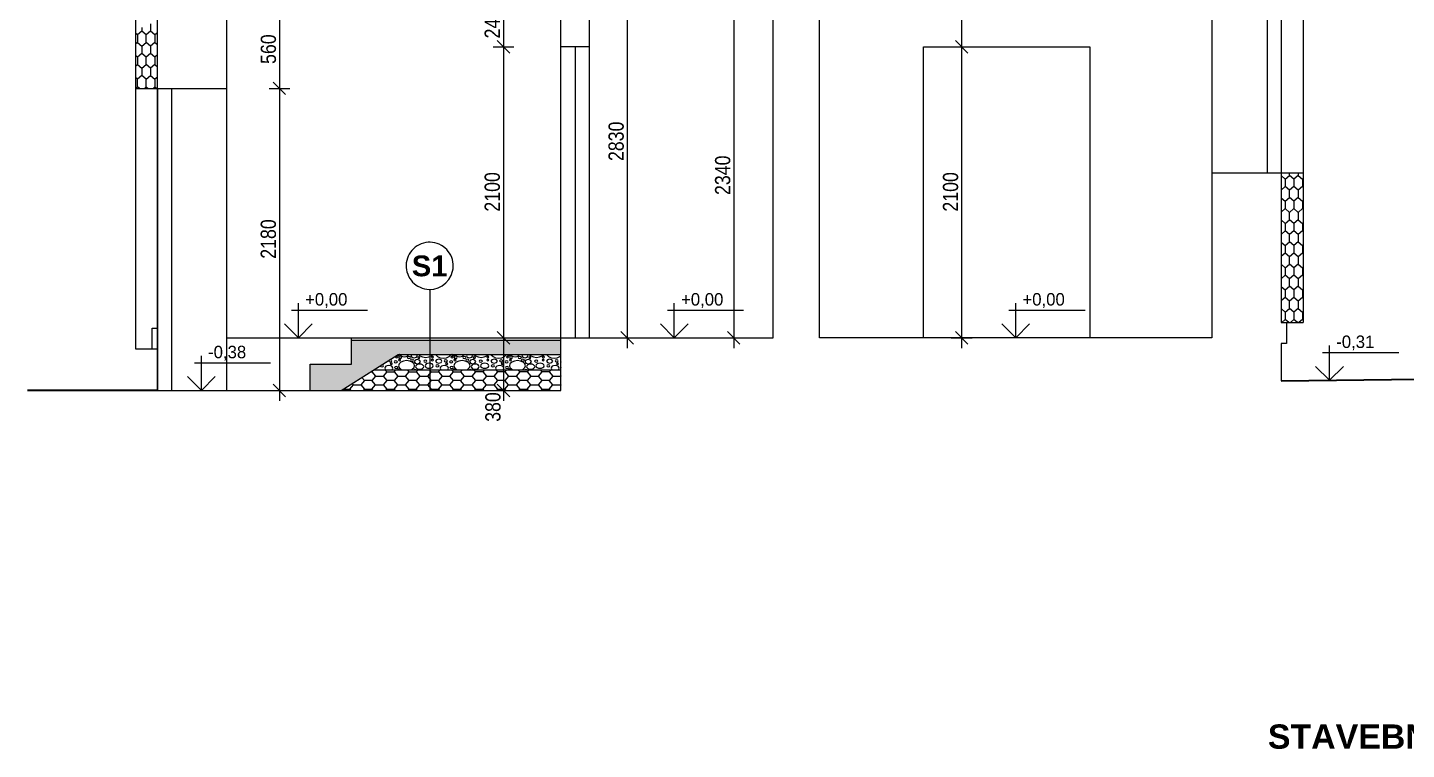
# Model space of a CAD drawing. Header units: millimetres. Extents: x 214.1 to 310.4, y 372.3 to 401.
# Drawn here: x 278.57 to 286.4, y 390.67 to 394.77 of the extents above; entities that cross this region are included whole.
import ezdxf

# ---------------------------------------------------------------- set-up
doc = ezdxf.new("R2010")
doc.units = ezdxf.units.MM
doc.layers.add('PDF2_Filling_černá', color=7, linetype='Continuous', true_color=0xa0a0a0)
for name, color, linetype in [('PDF2_Hlavni kresba_1', 7, 'Continuous'), ('PDF2_IAV_text', 7, 'Continuous'), ('PDF2_KOTY-VYS', 7, 'Continuous'), ('PDF2_KTZ_zatepleni', 7, 'Continuous'), ('PDF2_Kóty 1$100', 7, 'Continuous'), ('PDF2_Obecne06_TLUSTA', 7, 'Continuous'), ('PDF2_OKNA', 7, 'Continuous'), ('PDF2_Rozpiska', 7, 'Continuous'), ('PDF2_Šrafy', 7, 'Continuous')]:
    doc.layers.add(name, color=color, linetype=linetype)
doc.styles.add('PDF Arial', font='')
doc.styles.add('PDF Arial Bold', font='')
doc.styles.get('PDF Arial').set_extended_font_data('Arial')
doc.styles.get('PDF Arial Bold').set_extended_font_data('Arial', bold=True)

msp = doc.modelspace()

# ---------------------------------------------------------------- hatches: boundary and pattern name
at = {"layer": 'PDF2_Filling_černá', "transparency": 33554559}
msp.add_hatch(color=256, dxfattribs=at).paths.add_polyline_path([(280.3518, 392.7103), (280.675, 392.915), (281.6005, 392.915), (281.6005, 392.9937), (280.4114, 392.9937), (280.4114, 392.8599), (280.1752, 392.8599), (280.1752, 392.7103)])

# ---------------------------------------------------------------- linework, layer by layer
at = {"layer": 'PDF2_Hlavni kresba_1', "lineweight": 13}
for points in [[(285.6925, 396.1901), (285.6925, 393.0961), (285.8185, 393.0961)], [(279.309, 392.7103), (279.309, 396.0095), (279.4646, 396.0095), (279.4646, 396.0095), (279.4646, 394.8677)], [(279.309, 392.7103), (281.6005, 392.7103), (281.6005, 395.2772)], [(279.7027, 393.0095), (282.8073, 393.0095), (282.8073, 395.2772)], [(281.7637, 393.0095), (281.7637, 395.2772)], [(283.0707, 393.0095), (283.0707, 395.2212), (285.2988, 395.2212), (285.2988, 393.0095), (283.0707, 393.0095), (283.0707, 395.2212)], [(279.7027, 392.7103), (279.7027, 394.8677), (279.309, 394.8677)], [(281.7637, 394.663), (281.6005, 394.663)], [(283.6613, 393.0095), (283.6613, 394.663), (284.6062, 394.663), (284.6062, 393.0095)], [(279.1831, 394.4268), (279.7027, 394.4268)], [(285.2988, 393.9465), (285.8185, 393.9465)], [(279.2775, 392.9465), (279.2775, 393.0646), (279.309, 393.0646)], [(285.724, 393.0961), (285.724, 392.978), (285.6925, 392.978), (285.6925, 392.7654)], [(280.1752, 392.8599), (280.4114, 392.8599), (280.4114, 393.0095)], [(281.6005, 392.9937), (280.4114, 392.9937)], [(279.1831, 392.9465), (279.309, 392.9465)], [(280.3518, 392.7103), (280.675, 392.915), (281.6005, 392.915)], [(280.1752, 392.7103), (280.1752, 392.8599)], [(280.5383, 392.8284), (281.6005, 392.8284)]]:
    msp.add_lwpolyline(points, dxfattribs=at)
at = {"layer": 'PDF2_IAV_text', "lineweight": 13}
msp.add_lwpolyline([(280.9854, 393.389, 0.414217), (280.8847, 393.5492, 0.414218), (280.7245, 393.4485, 0.414215), (280.8252, 393.2882, 0.414213)], format="xyb", close=True, dxfattribs=at)
msp.add_lwpolyline([(280.855, 393.2849), (280.855, 392.7103)], dxfattribs=at)
at = {"layer": 'PDF2_KOTY-VYS', "lineweight": 13}
for points in [[(280.0693, 393.1669), (280.0693, 393.1669), (280.5024, 393.1669)], [(280.1087, 393.0095), (280.1087, 393.0095), (280.1087, 393.2063)], [(282.2055, 393.1669), (282.2055, 393.1669), (282.6386, 393.1669)], [(282.2449, 393.0095), (282.2449, 393.0095), (282.2449, 393.2063)], [(284.1454, 393.1669), (284.5785, 393.1669)], [(284.1848, 393.0095), (284.1848, 393.2063)], [(280.0299, 393.0882), (280.0299, 393.0882), (280.1087, 393.0095), (280.1874, 393.0882)], [(282.1661, 393.0882), (282.1661, 393.0882), (282.2449, 393.0095), (282.3236, 393.0882)], [(284.106, 393.0882), (284.1848, 393.0095), (284.2635, 393.0882)], [(279.5575, 392.7103), (279.5575, 392.9071)], [(285.9283, 392.926), (286.3613, 392.926)], [(285.9676, 392.7686), (285.9676, 392.9654)], [(279.5181, 392.8677), (279.9512, 392.8677)], [(285.8889, 392.8473), (285.9676, 392.7686), (286.0464, 392.8473)], [(279.4787, 392.789), (279.5575, 392.7103), (279.6362, 392.789)]]:
    msp.add_lwpolyline(points, dxfattribs=at)
at = {"layer": 'PDF2_KTZ_zatepleni', "lineweight": 13}
for points in [[(279.1831, 396.0494), (279.1831, 392.9465)], [(285.8185, 396.0837), (285.8185, 393.0961)]]:
    msp.add_lwpolyline(points, dxfattribs=at)
at = {"layer": 'PDF2_Kóty 1$100', "lineweight": 13}
for points in [[(280.001, 396.0095), (280.001, 395.6658), (280.001, 395.5292), (280.001, 395.4347), (280.001, 395.2772), (280.001, 394.8677), (280.001, 394.4268), (280.001, 392.7103)], [(283.8773, 395.5292), (283.8773, 395.2212), (283.8773, 394.663), (283.8773, 393.0095)], [(281.2745, 395.2772), (281.2745, 394.852), (281.2745, 394.663), (281.2745, 393.0095), (281.2745, 392.7103)], [(282.5824, 395.2772), (282.5824, 394.852), (282.5824, 393.0095)], [(281.9771, 395.2378), (281.9771, 393.0095)], [(281.2154, 394.663), (281.2745, 394.663), (281.3335, 394.663)], [(281.239, 394.6984), (281.3099, 394.6276)], [(283.8183, 394.663), (283.8773, 394.663), (283.9364, 394.663)], [(283.8419, 394.6984), (283.9128, 394.6276)], [(279.942, 394.4268), (280.001, 394.4268), (280.0601, 394.4268)], [(279.9656, 394.4622), (280.0365, 394.3914)], [(281.2154, 393.0095), (281.2745, 393.0095), (281.3335, 393.0095)], [(281.239, 393.0449), (281.3099, 392.974)], [(281.9181, 393.0095), (281.9771, 393.0095), (282.0362, 393.0095)], [(281.9417, 393.0449), (282.0126, 392.974)], [(281.9771, 393.0095), (281.9771, 392.9504)], [(282.5233, 393.0095), (282.5824, 393.0095), (282.6414, 393.0095)], [(282.5469, 393.0449), (282.6178, 392.974)], [(282.5824, 393.0095), (282.5824, 392.9504)], [(283.8183, 393.0095), (283.8773, 393.0095), (283.9364, 393.0095)], [(283.8419, 393.0449), (283.9128, 392.974)], [(283.8773, 393.0095), (283.8773, 392.9504)], [(279.9656, 392.7457), (280.0365, 392.6748)], [(281.239, 392.7457), (281.3099, 392.6748)], [(279.942, 392.7103), (280.001, 392.7103), (280.0601, 392.7103)], [(280.001, 392.7103), (280.001, 392.6512)], [(281.2154, 392.7103), (281.2745, 392.7103), (281.3335, 392.7103)], [(281.2745, 392.7103), (281.2745, 392.6512)]]:
    msp.add_lwpolyline(points, dxfattribs=at)
at = {"layer": 'PDF2_Obecne06_TLUSTA', "lineweight": 35}
for points in [[(285.6925, 392.7654), (287.7306, 392.789), (287.7306, 392.5764), (288.5855, 392.5764)], [(279.309, 392.7103), (278.5702, 392.7103)]]:
    msp.add_lwpolyline(points, dxfattribs=at)
at = {"layer": 'PDF2_OKNA', "lineweight": 13}
for points in [[(285.6138, 394.9268), (285.6138, 393.9465)], [(285.6925, 394.9268), (285.6925, 393.9465)], [(281.6821, 394.663), (281.6821, 393.0095)], [(279.309, 394.4268), (279.309, 392.7103)], [(279.3878, 394.4268), (279.3878, 392.7103)]]:
    msp.add_lwpolyline(points, dxfattribs=at)
at = {"layer": 'PDF2_Šrafy', "lineweight": 13}
for points in [[(279.2695, 394.7933), (279.2695, 394.7723), (279.2695, 394.7512)], [(279.1957, 394.7303), (279.1831, 394.741)], [(279.2449, 394.7303), (279.2203, 394.7512), (279.1957, 394.7303)], [(279.1957, 394.7303), (279.1957, 394.6882), (279.2203, 394.6673), (279.2449, 394.6882), (279.2449, 394.7303)], [(279.2203, 394.7723), (279.2203, 394.7512)], [(279.2941, 394.7303), (279.2695, 394.7512), (279.2449, 394.7303)], [(279.309, 394.743), (279.2941, 394.7303)], [(279.2941, 394.7303), (279.2941, 394.6882), (279.309, 394.6755)], [(279.1957, 394.6882), (279.1831, 394.6775)], [(279.2449, 394.6043), (279.2203, 394.6253), (279.1957, 394.6043)], [(279.2203, 394.6673), (279.2203, 394.6463)], [(279.2203, 394.6463), (279.2203, 394.6253)], [(279.2941, 394.6882), (279.2695, 394.6673), (279.2449, 394.6882)], [(279.2941, 394.6043), (279.2695, 394.6253), (279.2449, 394.6043)], [(279.2695, 394.6673), (279.2695, 394.6463), (279.2695, 394.6253)], [(279.1957, 394.6043), (279.1831, 394.6151)], [(279.1957, 394.5623), (279.1831, 394.5516)], [(279.1957, 394.6043), (279.1957, 394.5623), (279.2203, 394.5414), (279.2449, 394.5623), (279.2449, 394.6043)], [(279.2941, 394.5623), (279.2695, 394.5414), (279.2449, 394.5623)], [(279.309, 394.6171), (279.2941, 394.6043)], [(279.2941, 394.6043), (279.2941, 394.5623), (279.309, 394.5496)], [(279.2068, 394.4268), (279.1957, 394.4363), (279.1957, 394.4784), (279.1831, 394.4891)], [(279.2449, 394.4784), (279.2203, 394.4993), (279.1957, 394.4784)], [(279.2203, 394.5414), (279.2203, 394.5203)], [(279.2203, 394.5203), (279.2203, 394.4993)], [(279.2449, 394.4784), (279.2695, 394.4993)], [(279.2449, 394.4363), (279.2449, 394.4784)], [(279.2695, 394.5414), (279.2695, 394.5203), (279.2695, 394.4993), (279.2941, 394.4784)], [(279.309, 394.4911), (279.2941, 394.4784)], [(279.2941, 394.4784), (279.2941, 394.4363), (279.3052, 394.4268)], [(279.1957, 394.4363), (279.1845, 394.4268)], [(279.2337, 394.4268), (279.2449, 394.4363), (279.256, 394.4268)], [(279.2941, 394.4363), (279.2829, 394.4268)], [(285.6925, 393.9316), (285.7163, 393.9114), (285.7409, 393.9323), (285.7409, 393.9465)], [(285.7901, 393.9323), (285.7655, 393.9114), (285.7409, 393.9323)], [(285.7901, 393.9465), (285.7901, 393.9323), (285.8147, 393.9114), (285.8185, 393.9146)], [(285.8185, 393.8661), (285.8147, 393.8694), (285.7901, 393.8484), (285.7655, 393.8694), (285.7409, 393.8484), (285.7163, 393.8694), (285.6925, 393.8491)], [(285.6925, 393.8057), (285.7163, 393.7854), (285.7409, 393.8064), (285.7409, 393.8484)], [(285.7163, 393.9114), (285.7163, 393.8904)], [(285.7163, 393.8904), (285.7163, 393.8694)], [(285.7655, 393.9114), (285.7655, 393.8904), (285.7655, 393.8694)], [(285.7901, 393.8484), (285.7901, 393.8064), (285.8147, 393.7854), (285.8185, 393.7887)], [(285.8147, 393.9114), (285.8147, 393.8904)], [(285.8147, 393.8904), (285.8147, 393.8694)], [(285.7163, 393.7854), (285.7163, 393.7644)], [(285.7163, 393.7644), (285.7163, 393.7434)], [(285.7901, 393.8064), (285.7655, 393.7854), (285.7409, 393.8064)], [(285.7655, 393.7854), (285.7655, 393.7644), (285.7655, 393.7434)], [(285.8147, 393.7854), (285.8147, 393.7644)], [(285.8147, 393.7644), (285.8147, 393.7434)], [(285.8185, 393.7402), (285.8147, 393.7434), (285.7901, 393.7225), (285.7655, 393.7434), (285.7409, 393.7225), (285.7163, 393.7434), (285.6925, 393.7232)], [(285.6925, 393.6797), (285.7163, 393.6595), (285.7409, 393.6804), (285.7409, 393.7225)], [(285.7901, 393.7225), (285.7901, 393.6804), (285.8147, 393.6595), (285.8185, 393.6627)], [(285.8185, 393.6142), (285.8147, 393.6174), (285.7901, 393.5965), (285.7655, 393.6174), (285.7409, 393.5965), (285.7163, 393.6174), (285.6925, 393.5972)], [(285.7163, 393.6595), (285.7163, 393.6384)], [(285.7163, 393.6384), (285.7163, 393.6174)], [(285.7901, 393.6804), (285.7655, 393.6595), (285.7409, 393.6804)], [(285.7655, 393.6595), (285.7655, 393.6384), (285.7655, 393.6174)], [(285.8147, 393.6595), (285.8147, 393.6384)], [(285.8147, 393.6384), (285.8147, 393.6174)], [(285.6925, 393.5537), (285.7163, 393.5335), (285.7409, 393.5544), (285.7409, 393.5965)], [(285.7163, 393.5335), (285.7163, 393.5124)], [(285.7901, 393.5544), (285.7655, 393.5335), (285.7409, 393.5544)], [(285.7655, 393.5335), (285.7655, 393.5124), (285.7655, 393.4914)], [(285.7901, 393.5965), (285.7901, 393.5544), (285.8147, 393.5335), (285.8185, 393.5367)], [(285.8147, 393.5335), (285.8147, 393.5124)], [(285.8185, 393.4882), (285.8147, 393.4914), (285.7901, 393.4705), (285.7655, 393.4914), (285.7409, 393.4705), (285.7163, 393.4914), (285.6925, 393.4712)], [(285.6925, 393.4277), (285.7163, 393.4075), (285.7409, 393.4284), (285.7409, 393.4705)], [(285.7163, 393.5124), (285.7163, 393.4914)], [(285.7901, 393.4705), (285.7901, 393.4284), (285.8147, 393.4075), (285.8185, 393.4107)], [(285.8147, 393.5124), (285.8147, 393.4914)], [(285.7163, 393.4075), (285.7163, 393.3865)], [(285.7163, 393.3865), (285.7163, 393.3654)], [(285.7901, 393.4284), (285.7655, 393.4075), (285.7409, 393.4284)], [(285.7655, 393.4075), (285.7655, 393.3865), (285.7655, 393.3654)], [(285.8147, 393.4075), (285.8147, 393.3865)], [(285.8147, 393.3865), (285.8147, 393.3654)], [(285.8185, 393.3622), (285.8147, 393.3654), (285.7901, 393.3445), (285.7655, 393.3654), (285.7409, 393.3445), (285.7163, 393.3654), (285.6925, 393.3452)], [(285.6925, 393.3017), (285.7163, 393.2815), (285.7409, 393.3024), (285.7409, 393.3445)], [(285.7901, 393.3024), (285.7655, 393.2815), (285.7409, 393.3024)], [(285.7901, 393.3445), (285.7901, 393.3024), (285.8147, 393.2815), (285.8185, 393.2847)], [(285.7409, 393.2185), (285.7163, 393.2394), (285.6925, 393.2192)], [(285.6925, 393.1757), (285.7163, 393.1555), (285.7409, 393.1764), (285.7409, 393.2185)], [(285.7163, 393.2815), (285.7163, 393.2605)], [(285.7163, 393.2605), (285.7163, 393.2394)], [(285.8185, 393.2362), (285.8147, 393.2394), (285.7901, 393.2185), (285.7655, 393.2394), (285.7409, 393.2185)], [(285.7655, 393.2815), (285.7655, 393.2605), (285.7655, 393.2394)], [(285.7901, 393.2185), (285.7901, 393.1764), (285.8147, 393.1555), (285.8185, 393.1587)], [(285.8147, 393.2815), (285.8147, 393.2605)], [(285.8147, 393.2605), (285.8147, 393.2394)], [(285.7163, 393.1555), (285.7163, 393.1345)], [(285.7163, 393.1345), (285.7163, 393.1134)], [(285.7901, 393.1764), (285.7655, 393.1555), (285.7409, 393.1764)], [(285.7655, 393.1555), (285.7655, 393.1345), (285.7655, 393.1134)], [(285.8147, 393.1555), (285.8147, 393.1345)], [(285.8147, 393.1345), (285.8147, 393.1134)], [(285.7368, 393.0961), (285.7163, 393.1134), (285.6959, 393.0961)], [(285.786, 393.0961), (285.7655, 393.1134), (285.7451, 393.0961)], [(285.8185, 393.1102), (285.8147, 393.1134), (285.7943, 393.0961)], [(280.6685, 392.9109), (280.669, 392.9102), (280.6755, 392.9085), (280.6819, 392.9102), (280.6846, 392.9142), (280.6841, 392.915)], [(280.6876, 392.915), (280.6889, 392.9108), (280.6939, 392.9061), (280.7015, 392.9029), (280.7104, 392.9018), (280.7193, 392.9029), (280.7269, 392.9061), (280.7319, 392.9108), (280.7333, 392.915)], [(280.7532, 392.915), (280.7485, 392.9079), (280.7539, 392.8998), (280.7668, 392.8965), (280.7797, 392.8998), (280.7851, 392.9079), (280.7804, 392.915)], [(280.7911, 392.915), (280.7998, 392.9069), (280.8147, 392.9006), (280.8323, 392.8985), (280.8499, 392.9006), (280.8648, 392.9069), (280.8735, 392.915)], [(280.8891, 392.915), (280.89, 392.9123), (280.8999, 392.9029), (280.9149, 392.8967), (280.9325, 392.8945), (280.9501, 392.8967), (280.965, 392.9029), (280.9749, 392.9123), (280.9758, 392.915)], [(280.9818, 392.915), (280.9813, 392.9142), (280.984, 392.9102), (280.9904, 392.9085), (280.9969, 392.9102), (280.9996, 392.9142), (280.999, 392.915)], [(281.0025, 392.915), (281.0038, 392.9108), (281.0089, 392.9061), (281.0165, 392.9029), (281.0254, 392.9018), (281.0343, 392.9029), (281.0419, 392.9061), (281.0469, 392.9108), (281.0482, 392.915)], [(281.0682, 392.915), (281.0635, 392.9079), (281.0688, 392.8998), (281.0818, 392.8965), (281.0947, 392.8998), (281.1, 392.9079), (281.0953, 392.915)], [(281.1061, 392.915), (281.1148, 392.9069), (281.1297, 392.9006), (281.1473, 392.8985), (281.1649, 392.9006), (281.1798, 392.9069), (281.1884, 392.915)], [(281.2041, 392.915), (281.2049, 392.9123), (281.2149, 392.9029), (281.2298, 392.8967), (281.2474, 392.8945), (281.265, 392.8967), (281.2799, 392.9029), (281.2899, 392.9123), (281.2908, 392.915)], [(281.2968, 392.915), (281.2962, 392.9142), (281.2989, 392.9102), (281.3054, 392.9085), (281.3118, 392.9102), (281.3145, 392.9142), (281.314, 392.915)], [(281.317, 392.9046), (281.3106, 392.9029), (281.3079, 392.8989), (281.3106, 392.8948), (281.317, 392.8931), (281.3235, 392.8948)], [(281.3235, 392.8948), (281.3262, 392.8989), (281.3235, 392.9029), (281.317, 392.9046)], [(281.3175, 392.915), (281.3188, 392.9108), (281.3239, 392.9061), (281.3314, 392.9029), (281.3403, 392.9018), (281.3493, 392.9029), (281.3568, 392.9061), (281.3619, 392.9108), (281.3632, 392.915)], [(281.3831, 392.915), (281.3784, 392.9079), (281.3838, 392.8998), (281.3967, 392.8965), (281.4096, 392.8998), (281.415, 392.9079), (281.4103, 392.915)], [(281.4235, 392.9012), (281.4193, 392.9001), (281.4175, 392.8975), (281.4193, 392.8948), (281.4235, 392.8937)], [(281.4211, 392.915), (281.4297, 392.9069), (281.4446, 392.9006), (281.4622, 392.8985), (281.4798, 392.9006), (281.4947, 392.9069)], [(281.4235, 392.8937), (281.4277, 392.8948), (281.4295, 392.8975), (281.4277, 392.9001), (281.4235, 392.9012)], [(281.4947, 392.9069), (281.5034, 392.915)], [(281.519, 392.915), (281.5199, 392.9123), (281.5299, 392.9029), (281.5448, 392.8967), (281.5624, 392.8945), (281.58, 392.8967), (281.5949, 392.9029), (281.6005, 392.9082)], [(280.5196, 392.8166), (280.5267, 392.8166), (280.535, 392.8263)], [(280.5766, 392.8526), (280.575, 392.8502), (280.5777, 392.8462), (280.5841, 392.8445), (280.5906, 392.8462), (280.5933, 392.8502), (280.5906, 392.8543), (280.5841, 392.8559), (280.5802, 392.8549)], [(280.6006, 392.8284), (280.6106, 392.8166), (280.5897, 392.792), (280.6106, 392.7674), (280.5897, 392.7428), (280.6106, 392.7181), (280.6039, 392.7103)], [(280.6407, 392.8284), (280.6444, 392.8319), (280.6462, 392.8374), (280.6444, 392.843), (280.6393, 392.8477), (280.6318, 392.8509), (280.6229, 392.852), (280.6139, 392.8509), (280.6064, 392.8477), (280.6013, 392.843), (280.5996, 392.8374), (280.6013, 392.8319), (280.6051, 392.8284)], [(280.6007, 392.8679), (280.6046, 392.8689), (280.6062, 392.8714)], [(280.6106, 392.8166), (280.6527, 392.8166), (280.6627, 392.8284)], [(280.6839, 392.8284), (280.684, 392.8284), (280.6822, 392.831), (280.678, 392.8321), (280.6737, 392.831), (280.672, 392.8284), (280.672, 392.8284)], [(280.7236, 392.8798), (280.706, 392.8776), (280.6911, 392.8713), (280.6812, 392.862), (280.6777, 392.851), (280.6812, 392.84), (280.6911, 392.8307), (280.6967, 392.8284)], [(280.7266, 392.8284), (280.7366, 392.8166), (280.7157, 392.792), (280.7366, 392.7674), (280.7157, 392.7428), (280.7366, 392.7181), (280.7299, 392.7103)], [(280.7661, 392.862), (280.7562, 392.8713), (280.7412, 392.8776), (280.7236, 392.8798)], [(280.7366, 392.8166), (280.7787, 392.8166), (280.7887, 392.8284)], [(280.7542, 392.8878), (280.7477, 392.8862), (280.7451, 392.8821), (280.7477, 392.8781), (280.7542, 392.8764), (280.7607, 392.8781), (280.7633, 392.8821), (280.7607, 392.8862), (280.7542, 392.8878)], [(280.7506, 392.8284), (280.7562, 392.8307), (280.7661, 392.84), (280.7696, 392.851), (280.7661, 392.862)], [(280.7761, 392.8284), (280.7712, 392.829), (280.7663, 392.8284)], [(280.8526, 392.8284), (280.8626, 392.8166), (280.9047, 392.8166), (280.9147, 392.8284)], [(280.9556, 392.8284), (280.9594, 392.8319), (280.9611, 392.8374), (280.9594, 392.843), (280.9543, 392.8477), (280.9467, 392.8509), (280.9378, 392.852), (280.9289, 392.8509), (280.9213, 392.8477), (280.9163, 392.843), (280.9145, 392.8374), (280.9163, 392.8319), (280.92, 392.8284)], [(280.9786, 392.8284), (280.9886, 392.8166), (281.0307, 392.8166), (281.0407, 392.8284)], [(280.9989, 392.8284), (280.9989, 392.8284), (280.9972, 392.831), (280.9929, 392.8321), (280.9887, 392.831), (280.987, 392.8284), (280.987, 392.8284)], [(281.0655, 392.8284), (281.0711, 392.8307), (281.0811, 392.84), (281.0846, 392.851), (281.0811, 392.862), (281.0711, 392.8713), (281.0562, 392.8776), (281.0386, 392.8798), (281.021, 392.8776), (281.0061, 392.8713), (280.9961, 392.862), (280.9926, 392.851), (280.9961, 392.84), (281.0061, 392.8307), (281.0117, 392.8284)], [(281.091, 392.8284), (281.0862, 392.829), (281.0813, 392.8284)], [(281.1667, 392.8284), (281.1567, 392.8166), (281.1146, 392.8166), (281.0937, 392.792), (281.1146, 392.7674), (281.0937, 392.7428), (281.1146, 392.7181), (281.1079, 392.7103)], [(281.1045, 392.8284), (281.1146, 392.8166)], [(281.214, 392.8559), (281.2076, 392.8543), (281.2049, 392.8502)], [(281.2049, 392.8502), (281.2076, 392.8462), (281.214, 392.8445), (281.2205, 392.8462), (281.2232, 392.8502), (281.2205, 392.8543), (281.214, 392.8559)], [(281.2927, 392.8284), (281.2826, 392.8166), (281.2406, 392.8166), (281.2196, 392.792), (281.2406, 392.7674), (281.2196, 392.7428), (281.2406, 392.7181), (281.2339, 392.7103)], [(281.2706, 392.8284), (281.2743, 392.8319), (281.2761, 392.8374), (281.2743, 392.843), (281.2693, 392.8477), (281.2617, 392.8509), (281.2528, 392.852), (281.2439, 392.8509), (281.2363, 392.8477), (281.2312, 392.843), (281.2295, 392.8374), (281.2312, 392.8319), (281.235, 392.8284)], [(281.2305, 392.8284), (281.2406, 392.8166)], [(281.3139, 392.8284), (281.3139, 392.8284), (281.3121, 392.831), (281.3079, 392.8321), (281.3037, 392.831), (281.3019, 392.8284), (281.3019, 392.8284)], [(281.3805, 392.8284), (281.3861, 392.8307), (281.3961, 392.84), (281.3996, 392.851), (281.3961, 392.862), (281.3861, 392.8713), (281.3712, 392.8776), (281.3536, 392.8798), (281.336, 392.8776), (281.3211, 392.8713), (281.3111, 392.862), (281.3076, 392.851), (281.3111, 392.84), (281.3211, 392.8307), (281.3266, 392.8284)], [(281.4186, 392.8284), (281.4086, 392.8166), (281.3665, 392.8166), (281.3456, 392.792), (281.3665, 392.7674), (281.3456, 392.7428), (281.3665, 392.7181), (281.3598, 392.7103)], [(281.3565, 392.8284), (281.3665, 392.8166)], [(281.4144, 392.8855), (281.4014, 392.8821), (281.3961, 392.8741), (281.4014, 392.866), (281.4144, 392.8626), (281.4273, 392.866), (281.4326, 392.8741)], [(281.406, 392.8284), (281.4011, 392.829), (281.3962, 392.8284)], [(281.4326, 392.8741), (281.4273, 392.8821), (281.4144, 392.8855)], [(281.4821, 392.8656), (281.4732, 392.8645), (281.4656, 392.8613), (281.4605, 392.8566), (281.4588, 392.851), (281.4605, 392.8454), (281.4656, 392.8407), (281.4732, 392.8376), (281.4821, 392.8365), (281.491, 392.8376), (281.4986, 392.8407), (281.5036, 392.8454), (281.5054, 392.851), (281.5036, 392.8566), (281.4986, 392.8613), (281.491, 392.8645), (281.4821, 392.8656)], [(281.5446, 392.8284), (281.5346, 392.8166), (281.4925, 392.8166), (281.4716, 392.792), (281.4925, 392.7674), (281.4716, 392.7428), (281.4925, 392.7181), (281.4858, 392.7103)], [(281.4825, 392.8284), (281.4925, 392.8166)], [(281.5, 392.887), (281.4958, 392.8859), (281.494, 392.8833)], [(281.494, 392.8833), (281.4958, 392.8807), (281.5, 392.8796), (281.5043, 392.8807), (281.506, 392.8833), (281.5043, 392.8859), (281.5, 392.887)], [(281.5855, 392.8284), (281.5893, 392.8319), (281.591, 392.8374), (281.5893, 392.843), (281.5842, 392.8477), (281.5767, 392.8509), (281.5677, 392.852), (281.5588, 392.8509), (281.5513, 392.8477), (281.5462, 392.843), (281.5444, 392.8374), (281.5462, 392.8319), (281.5499, 392.8284)], [(281.5762, 392.8845), (281.5698, 392.8828), (281.5671, 392.8788)], [(281.5671, 392.8788), (281.5698, 392.8747), (281.5762, 392.8731), (281.5827, 392.8747), (281.5854, 392.8788), (281.5827, 392.8828), (281.5762, 392.8845)], [(281.6005, 392.8767), (281.598, 392.8729), (281.6005, 392.869)], [(281.6005, 392.8419), (281.6002, 392.8414), (281.6005, 392.8409)], [(280.3642, 392.7181), (280.4007, 392.7181), (280.4217, 392.7428), (280.4152, 392.7504)], [(280.4217, 392.7428), (280.4427, 392.7428)], [(280.4427, 392.7428), (280.4637, 392.7428)], [(280.4697, 392.7849), (280.4847, 392.7674), (280.4637, 392.7428), (280.4847, 392.7181), (280.4779, 392.7103)], [(280.4847, 392.7181), (280.5267, 392.7181), (280.5476, 392.7428), (280.5267, 392.7674), (280.4847, 392.7674)], [(280.5267, 392.8166), (280.5476, 392.792), (280.5267, 392.7674)], [(280.5476, 392.792), (280.5687, 392.792), (280.5897, 392.792)], [(280.5476, 392.7428), (280.5687, 392.7428)], [(280.5687, 392.7428), (280.5897, 392.7428)], [(280.6106, 392.7181), (280.6527, 392.7181), (280.6736, 392.7428), (280.6527, 392.7674), (280.6106, 392.7674)], [(280.6527, 392.8166), (280.6736, 392.792), (280.6527, 392.7674)], [(280.6736, 392.792), (280.6947, 392.792), (280.7157, 392.792)], [(280.6736, 392.7428), (280.6947, 392.7428)], [(280.6947, 392.7428), (280.7157, 392.7428)], [(280.7366, 392.7181), (280.7787, 392.7181), (280.7996, 392.7428), (280.7787, 392.7674), (280.7366, 392.7674)], [(280.7787, 392.8166), (280.7996, 392.792), (280.7787, 392.7674)], [(280.7996, 392.792), (280.8207, 392.792), (280.8417, 392.792)], [(280.7996, 392.7428), (280.8207, 392.7428)], [(280.8207, 392.7428), (280.8417, 392.7428)], [(280.8626, 392.8166), (280.8417, 392.792), (280.8626, 392.7674), (280.8417, 392.7428), (280.8626, 392.7181), (280.8559, 392.7103)], [(280.8626, 392.7181), (280.9047, 392.7181), (280.9256, 392.7428), (280.9047, 392.7674), (280.8626, 392.7674)], [(280.9047, 392.8166), (280.9256, 392.792), (280.9047, 392.7674)], [(280.9256, 392.792), (280.9466, 392.792), (280.9677, 392.792)], [(280.9256, 392.7428), (280.9466, 392.7428)], [(280.9466, 392.7428), (280.9677, 392.7428)], [(280.9886, 392.8166), (280.9677, 392.792), (280.9886, 392.7674), (280.9677, 392.7428), (280.9886, 392.7181), (280.9819, 392.7103)], [(281.0516, 392.7428), (281.0307, 392.7674), (280.9886, 392.7674)], [(280.9886, 392.7181), (281.0307, 392.7181), (281.0516, 392.7428), (281.0726, 392.7428)], [(281.0307, 392.8166), (281.0516, 392.792), (281.0307, 392.7674)], [(281.0516, 392.792), (281.0726, 392.792), (281.0937, 392.792)], [(281.0726, 392.7428), (281.0937, 392.7428)], [(281.1146, 392.7181), (281.1567, 392.7181), (281.1776, 392.7428), (281.1567, 392.7674), (281.1146, 392.7674)], [(281.1567, 392.8166), (281.1776, 392.792), (281.1567, 392.7674)], [(281.1776, 392.792), (281.1986, 392.792), (281.2196, 392.792)], [(281.1776, 392.7428), (281.1986, 392.7428)], [(281.1986, 392.7428), (281.2196, 392.7428)], [(281.2406, 392.7181), (281.2826, 392.7181), (281.3036, 392.7428), (281.2826, 392.7674), (281.2406, 392.7674)], [(281.2826, 392.8166), (281.3036, 392.792), (281.2826, 392.7674)], [(281.3036, 392.792), (281.3246, 392.792), (281.3456, 392.792)], [(281.3036, 392.7428), (281.3246, 392.7428)], [(281.3246, 392.7428), (281.3456, 392.7428)], [(281.3665, 392.7181), (281.4086, 392.7181), (281.4295, 392.7428), (281.4086, 392.7674), (281.3665, 392.7674)], [(281.4086, 392.8166), (281.4295, 392.792), (281.4086, 392.7674)], [(281.4295, 392.792), (281.4506, 392.792), (281.4716, 392.792)], [(281.4295, 392.7428), (281.4506, 392.7428)], [(281.4506, 392.7428), (281.4716, 392.7428)], [(281.4925, 392.7181), (281.5346, 392.7181), (281.5555, 392.7428), (281.5346, 392.7674), (281.4925, 392.7674)], [(281.5346, 392.8166), (281.5555, 392.792), (281.5346, 392.7674)], [(281.5555, 392.792), (281.5766, 392.792), (281.5976, 392.792)], [(281.5555, 392.7428), (281.5766, 392.7428)], [(281.5766, 392.7428), (281.5976, 392.7428)], [(281.6005, 392.7954), (281.5976, 392.792), (281.6005, 392.7885)], [(281.6005, 392.7462), (281.5976, 392.7428), (281.6005, 392.7393)], [(280.3522, 392.7105), (280.352, 392.7103)], [(280.4007, 392.7181), (280.4075, 392.7103)], [(280.5267, 392.7181), (280.5334, 392.7103)], [(280.6527, 392.7181), (280.6594, 392.7103)], [(280.7787, 392.7181), (280.7854, 392.7103)], [(280.9047, 392.7181), (280.9114, 392.7103)], [(281.0307, 392.7181), (281.0374, 392.7103)], [(281.1567, 392.7181), (281.1634, 392.7103)], [(281.2826, 392.7181), (281.2893, 392.7103)], [(281.4086, 392.7181), (281.4153, 392.7103)], [(281.5346, 392.7181), (281.5413, 392.7103)]]:
    msp.add_lwpolyline(points, dxfattribs=at)
for points in [[(280.667, 392.904), (280.6627, 392.9029), (280.661, 392.9002), (280.6627, 392.8976), (280.667, 392.8965), (280.6712, 392.8976), (280.6729, 392.9002), (280.6712, 392.9029), (280.667, 392.904)], [(280.6871, 392.9046), (280.6807, 392.9029), (280.678, 392.8989), (280.6807, 392.8948), (280.6871, 392.8931), (280.6936, 392.8948), (280.6962, 392.8989), (280.6936, 392.9029), (280.6871, 392.9046)], [(280.7369, 392.904), (280.7304, 392.9023), (280.7277, 392.8983), (280.7304, 392.8942), (280.7369, 392.8926), (280.7433, 392.8942), (280.746, 392.8983), (280.7433, 392.9023), (280.7369, 392.904)], [(280.7936, 392.9012), (280.7893, 392.9001), (280.7876, 392.8975), (280.7893, 392.8948), (280.7936, 392.8937), (280.7978, 392.8948), (280.7996, 392.8975), (280.7978, 392.9001), (280.7936, 392.9012)], [(280.8707, 392.9042), (280.8665, 392.9031), (280.8647, 392.9004), (280.8665, 392.8978), (280.8707, 392.8967), (280.875, 392.8978), (280.8767, 392.9004), (280.875, 392.9031), (280.8707, 392.9042)], [(280.9819, 392.904), (280.9777, 392.9029), (280.9759, 392.9002), (280.9777, 392.8976), (280.9819, 392.8965), (280.9861, 392.8976), (280.9879, 392.9002), (280.9861, 392.9029), (280.9819, 392.904)], [(281.0021, 392.9046), (280.9956, 392.9029), (280.9929, 392.8989), (280.9956, 392.8948), (281.0021, 392.8931), (281.0085, 392.8948), (281.0112, 392.8989), (281.0085, 392.9029), (281.0021, 392.9046)], [(281.0518, 392.904), (281.0454, 392.9023), (281.0427, 392.8983), (281.0454, 392.8942), (281.0518, 392.8926), (281.0583, 392.8942), (281.061, 392.8983), (281.0583, 392.9023), (281.0518, 392.904)], [(281.1085, 392.9012), (281.1043, 392.9001), (281.1025, 392.8975), (281.1043, 392.8948), (281.1085, 392.8937), (281.1128, 392.8948), (281.1145, 392.8975), (281.1128, 392.9001), (281.1085, 392.9012)], [(281.1857, 392.9042), (281.1815, 392.9031), (281.1797, 392.9004), (281.1815, 392.8978), (281.1857, 392.8967), (281.1899, 392.8978), (281.1917, 392.9004), (281.1899, 392.9031), (281.1857, 392.9042)], [(281.2969, 392.904), (281.2926, 392.9029), (281.2909, 392.9002), (281.2926, 392.8976), (281.2969, 392.8965), (281.3011, 392.8976), (281.3029, 392.9002), (281.3011, 392.9029), (281.2969, 392.904)], [(281.3668, 392.904), (281.3603, 392.9023), (281.3577, 392.8983), (281.3603, 392.8942), (281.3668, 392.8926), (281.3733, 392.8942), (281.3759, 392.8983), (281.3733, 392.9023), (281.3668, 392.904)], [(281.5007, 392.9042), (281.4964, 392.9031), (281.4947, 392.9004), (281.4964, 392.8978), (281.5007, 392.8967), (281.5049, 392.8978), (281.5066, 392.9004), (281.5049, 392.9031), (281.5007, 392.9042)], [(280.6314, 392.8845), (280.6249, 392.8828), (280.6222, 392.8788), (280.6249, 392.8747), (280.6314, 392.8731), (280.6378, 392.8747), (280.6405, 392.8788), (280.6378, 392.8828), (280.6314, 392.8845)], [(280.6367, 392.8662), (280.6325, 392.8651), (280.6307, 392.8624), (280.6325, 392.8598), (280.6367, 392.8587), (280.6409, 392.8598), (280.6427, 392.8624), (280.6409, 392.8651), (280.6367, 392.8662)], [(280.6622, 392.8786), (280.6558, 392.8769), (280.6531, 392.8729), (280.6558, 392.8688), (280.6622, 392.8672), (280.6687, 392.8688), (280.6714, 392.8729), (280.6687, 392.8769), (280.6622, 392.8786)], [(280.6644, 392.8471), (280.658, 392.8454), (280.6553, 392.8414), (280.658, 392.8373), (280.6644, 392.8357), (280.6709, 392.8373), (280.6736, 392.8414), (280.6709, 392.8454), (280.6644, 392.8471)], [(280.684, 392.8868), (280.6797, 392.8858), (280.678, 392.8831), (280.6797, 392.8805), (280.684, 392.8794), (280.6882, 392.8805), (280.6899, 392.8831), (280.6882, 392.8858), (280.684, 392.8868)], [(280.7844, 392.8855), (280.7715, 392.8821), (280.7662, 392.8741), (280.7715, 392.866), (280.7844, 392.8626), (280.7973, 392.866), (280.8027, 392.8741), (280.7973, 392.8821), (280.7844, 392.8855)], [(280.7983, 392.8603), (280.7894, 392.8592), (280.7818, 392.856), (280.7768, 392.8513), (280.775, 392.8457), (280.7768, 392.8401), (280.7818, 392.8354), (280.7894, 392.8322), (280.7983, 392.8311), (280.8072, 392.8322), (280.8148, 392.8354), (280.8198, 392.8401), (280.8216, 392.8457), (280.8198, 392.8513), (280.8148, 392.856), (280.8072, 392.8592)], [(280.8304, 392.8819), (280.824, 392.8803), (280.8213, 392.8762), (280.824, 392.8722), (280.8304, 392.8705), (280.8369, 392.8722), (280.8396, 392.8762), (280.8369, 392.8803)], [(280.8521, 392.8656), (280.8432, 392.8645), (280.8357, 392.8613), (280.8306, 392.8566), (280.8288, 392.851), (280.8306, 392.8454), (280.8357, 392.8407), (280.8432, 392.8376), (280.8521, 392.8365), (280.8611, 392.8376), (280.8686, 392.8407), (280.8737, 392.8454), (280.8755, 392.851), (280.8737, 392.8566), (280.8686, 392.8613), (280.8611, 392.8645), (280.8521, 392.8656)], [(280.8701, 392.887), (280.8659, 392.8859), (280.8641, 392.8833), (280.8659, 392.8807), (280.8701, 392.8796), (280.8743, 392.8807), (280.8761, 392.8833), (280.8743, 392.8859), (280.8701, 392.887)], [(280.9066, 392.8884), (280.8937, 392.8851), (280.8884, 392.877), (280.8937, 392.8689), (280.9066, 392.8656), (280.9196, 392.8689), (280.9249, 392.877), (280.9196, 392.8851), (280.9066, 392.8884)], [(280.8991, 392.8559), (280.8926, 392.8543), (280.8899, 392.8502), (280.8926, 392.8462), (280.8991, 392.8445), (280.9055, 392.8462), (280.9082, 392.8502), (280.9055, 392.8543), (280.8991, 392.8559)], [(280.9463, 392.8845), (280.9399, 392.8828), (280.9372, 392.8788), (280.9399, 392.8747), (280.9463, 392.8731), (280.9528, 392.8747), (280.9555, 392.8788), (280.9528, 392.8828), (280.9463, 392.8845)], [(280.9517, 392.8662), (280.9474, 392.8651), (280.9457, 392.8624), (280.9474, 392.8598), (280.9517, 392.8587), (280.9559, 392.8598), (280.9577, 392.8624), (280.9559, 392.8651), (280.9517, 392.8662)], [(280.9772, 392.8786), (280.9707, 392.8769), (280.9681, 392.8729), (280.9707, 392.8688), (280.9772, 392.8672), (280.9836, 392.8688), (280.9863, 392.8729), (280.9836, 392.8769), (280.9772, 392.8786)], [(280.9794, 392.8471), (280.9729, 392.8454), (280.9703, 392.8414), (280.9729, 392.8373), (280.9794, 392.8357), (280.9859, 392.8373), (280.9885, 392.8414), (280.9859, 392.8454), (280.9794, 392.8471)], [(280.9989, 392.8868), (280.9947, 392.8858), (280.9929, 392.8831), (280.9947, 392.8805), (280.9989, 392.8794), (281.0032, 392.8805), (281.0049, 392.8831), (281.0032, 392.8858), (280.9989, 392.8868)], [(281.0692, 392.8878), (281.0627, 392.8862), (281.06, 392.8821), (281.0627, 392.8781), (281.0692, 392.8764), (281.0756, 392.8781), (281.0783, 392.8821), (281.0756, 392.8862), (281.0692, 392.8878)], [(281.0994, 392.8855), (281.0865, 392.8821), (281.0811, 392.8741), (281.0865, 392.866), (281.0994, 392.8626), (281.1123, 392.866), (281.1177, 392.8741), (281.1123, 392.8821), (281.0994, 392.8855)], [(281.1133, 392.8603), (281.1043, 392.8592), (281.0968, 392.856), (281.0917, 392.8513), (281.0899, 392.8457), (281.0917, 392.8401), (281.0968, 392.8354), (281.1043, 392.8322), (281.1133, 392.8311), (281.1222, 392.8322), (281.1297, 392.8354), (281.1348, 392.8401), (281.1366, 392.8457), (281.1348, 392.8513), (281.1297, 392.856), (281.1222, 392.8592), (281.1133, 392.8603)], [(281.1454, 392.8819), (281.1389, 392.8803), (281.1362, 392.8762), (281.1389, 392.8722), (281.1454, 392.8705), (281.1518, 392.8722), (281.1545, 392.8762), (281.1518, 392.8803), (281.1454, 392.8819)], [(281.1671, 392.8656), (281.1582, 392.8645), (281.1506, 392.8613), (281.1456, 392.8566), (281.1438, 392.851), (281.1456, 392.8454), (281.1506, 392.8407), (281.1582, 392.8376), (281.1671, 392.8365), (281.176, 392.8376), (281.1836, 392.8407), (281.1886, 392.8454), (281.1904, 392.851), (281.1886, 392.8566), (281.1836, 392.8613), (281.176, 392.8645), (281.1671, 392.8656)], [(281.1851, 392.887), (281.1808, 392.8859), (281.1791, 392.8833), (281.1808, 392.8807), (281.1851, 392.8796), (281.1893, 392.8807), (281.191, 392.8833), (281.1893, 392.8859), (281.1851, 392.887)], [(281.2216, 392.8884), (281.2087, 392.8851), (281.2033, 392.877), (281.2087, 392.8689), (281.2216, 392.8656), (281.2345, 392.8689), (281.2399, 392.877), (281.2345, 392.8851), (281.2216, 392.8884)], [(281.2613, 392.8845), (281.2548, 392.8828), (281.2521, 392.8788), (281.2548, 392.8747), (281.2613, 392.8731), (281.2677, 392.8747), (281.2704, 392.8788), (281.2677, 392.8828), (281.2613, 392.8845)], [(281.2666, 392.8662), (281.2624, 392.8651), (281.2607, 392.8624), (281.2624, 392.8598), (281.2666, 392.8587), (281.2709, 392.8598), (281.2726, 392.8624), (281.2709, 392.8651), (281.2666, 392.8662)], [(281.2921, 392.8786), (281.2857, 392.8769), (281.283, 392.8729), (281.2857, 392.8688), (281.2921, 392.8672), (281.2986, 392.8688), (281.3013, 392.8729), (281.2986, 392.8769), (281.2921, 392.8786)], [(281.2944, 392.8471), (281.2879, 392.8454), (281.2852, 392.8414), (281.2879, 392.8373), (281.2944, 392.8357), (281.3008, 392.8373), (281.3035, 392.8414), (281.3008, 392.8454), (281.2944, 392.8471)], [(281.3139, 392.8868), (281.3096, 392.8858), (281.3079, 392.8831), (281.3096, 392.8805), (281.3139, 392.8794), (281.3181, 392.8805), (281.3199, 392.8831), (281.3181, 392.8858), (281.3139, 392.8868)], [(281.3841, 392.8878), (281.3777, 392.8862), (281.375, 392.8821), (281.3777, 392.8781), (281.3841, 392.8764), (281.3906, 392.8781), (281.3933, 392.8821), (281.3906, 392.8862)], [(281.4282, 392.8603), (281.4193, 392.8592), (281.4117, 392.856), (281.4067, 392.8513), (281.4049, 392.8457), (281.4067, 392.8401), (281.4117, 392.8354), (281.4193, 392.8322), (281.4282, 392.8311), (281.4371, 392.8322), (281.4447, 392.8354), (281.4497, 392.8401), (281.4515, 392.8457), (281.4497, 392.8513), (281.4447, 392.856), (281.4371, 392.8592), (281.4282, 392.8603)], [(281.4603, 392.8819), (281.4539, 392.8803), (281.4512, 392.8762), (281.4539, 392.8722), (281.4603, 392.8705), (281.4668, 392.8722), (281.4695, 392.8762), (281.4668, 392.8803), (281.4603, 392.8819)], [(281.5366, 392.8884), (281.5236, 392.8851), (281.5183, 392.877), (281.5236, 392.8689), (281.5366, 392.8656), (281.5495, 392.8689), (281.5548, 392.877), (281.5495, 392.8851), (281.5366, 392.8884)], [(281.529, 392.8559), (281.5225, 392.8543), (281.5199, 392.8502), (281.5225, 392.8462), (281.529, 392.8445), (281.5355, 392.8462), (281.5381, 392.8502), (281.5355, 392.8543), (281.529, 392.8559)], [(281.5816, 392.8662), (281.5774, 392.8651), (281.5756, 392.8624), (281.5774, 392.8598), (281.5816, 392.8587), (281.5858, 392.8598), (281.5876, 392.8624), (281.5858, 392.8651), (281.5816, 392.8662)]]:
    msp.add_lwpolyline(points, close=True, dxfattribs=at)

# ---------------------------------------------------------------- texts
at = {"layer": 'PDF2_IAV_text', "insert": (280.7536, 393.3576), "char_height": 0.11813, "attachment_point": 7, "style": 'PDF Arial Bold'}
msp.add_mtext('S1', dxfattribs=at)
at = {"layer": 'PDF2_KOTY-VYS', "char_height": 0.070878, "attachment_point": 7, "style": 'PDF Arial'}
for s, insert in [('\\W0.960383;+0,00', (280.1469, 393.1796)), ('\\W0.960383;+0,00', (282.283, 393.1796)), ('\\W0.960383;+0,00', (284.223, 393.1796)), ('\\W0.960383;-0,31', (286.0058, 392.9386)), ('\\W0.960383;-0,38', (279.5957, 392.8803))]:
    msp.add_mtext(s, dxfattribs=dict(at, insert=insert))
at = {"layer": 'PDF2_Kóty 1$100', "char_height": 0.086629, "attachment_point": 7, "rotation": 90, "style": 'PDF Arial'}
for s, insert in [('\\W0.833334;240', (281.2549, 394.7107)), ('\\W0.833334;560', (279.9828, 394.5656)), ('\\W0.833334;2830', (281.9587, 394.0139)), ('\\W0.833334;2340', (282.5639, 393.821)), ('\\W0.833334;2100', (281.2548, 393.7265)), ('\\W0.833334;2100', (283.8588, 393.7265)), ('\\W0.833334;2180', (279.9825, 393.4588)), ('\\W0.833334;380', (281.2587, 392.5322))]:
    msp.add_mtext(s, dxfattribs=dict(at, insert=insert))
at = {"layer": 'PDF2_Rozpiska', "insert": (285.6175, 390.6709), "char_height": 0.137819, "attachment_point": 7, "style": 'PDF Arial Bold'}
msp.add_mtext('STAVEBNÍ ÚPRAVY RODINNÉHO DOMU Č.P.255 / ZAJEČICE', dxfattribs=at)
msp.add_mtext('STAVEBNÍ ÚPRAVY RODINNÉHO DOMU Č.P.255 / ZAJEČICE', dxfattribs=at)

doc.saveas('drawing.dxf')
